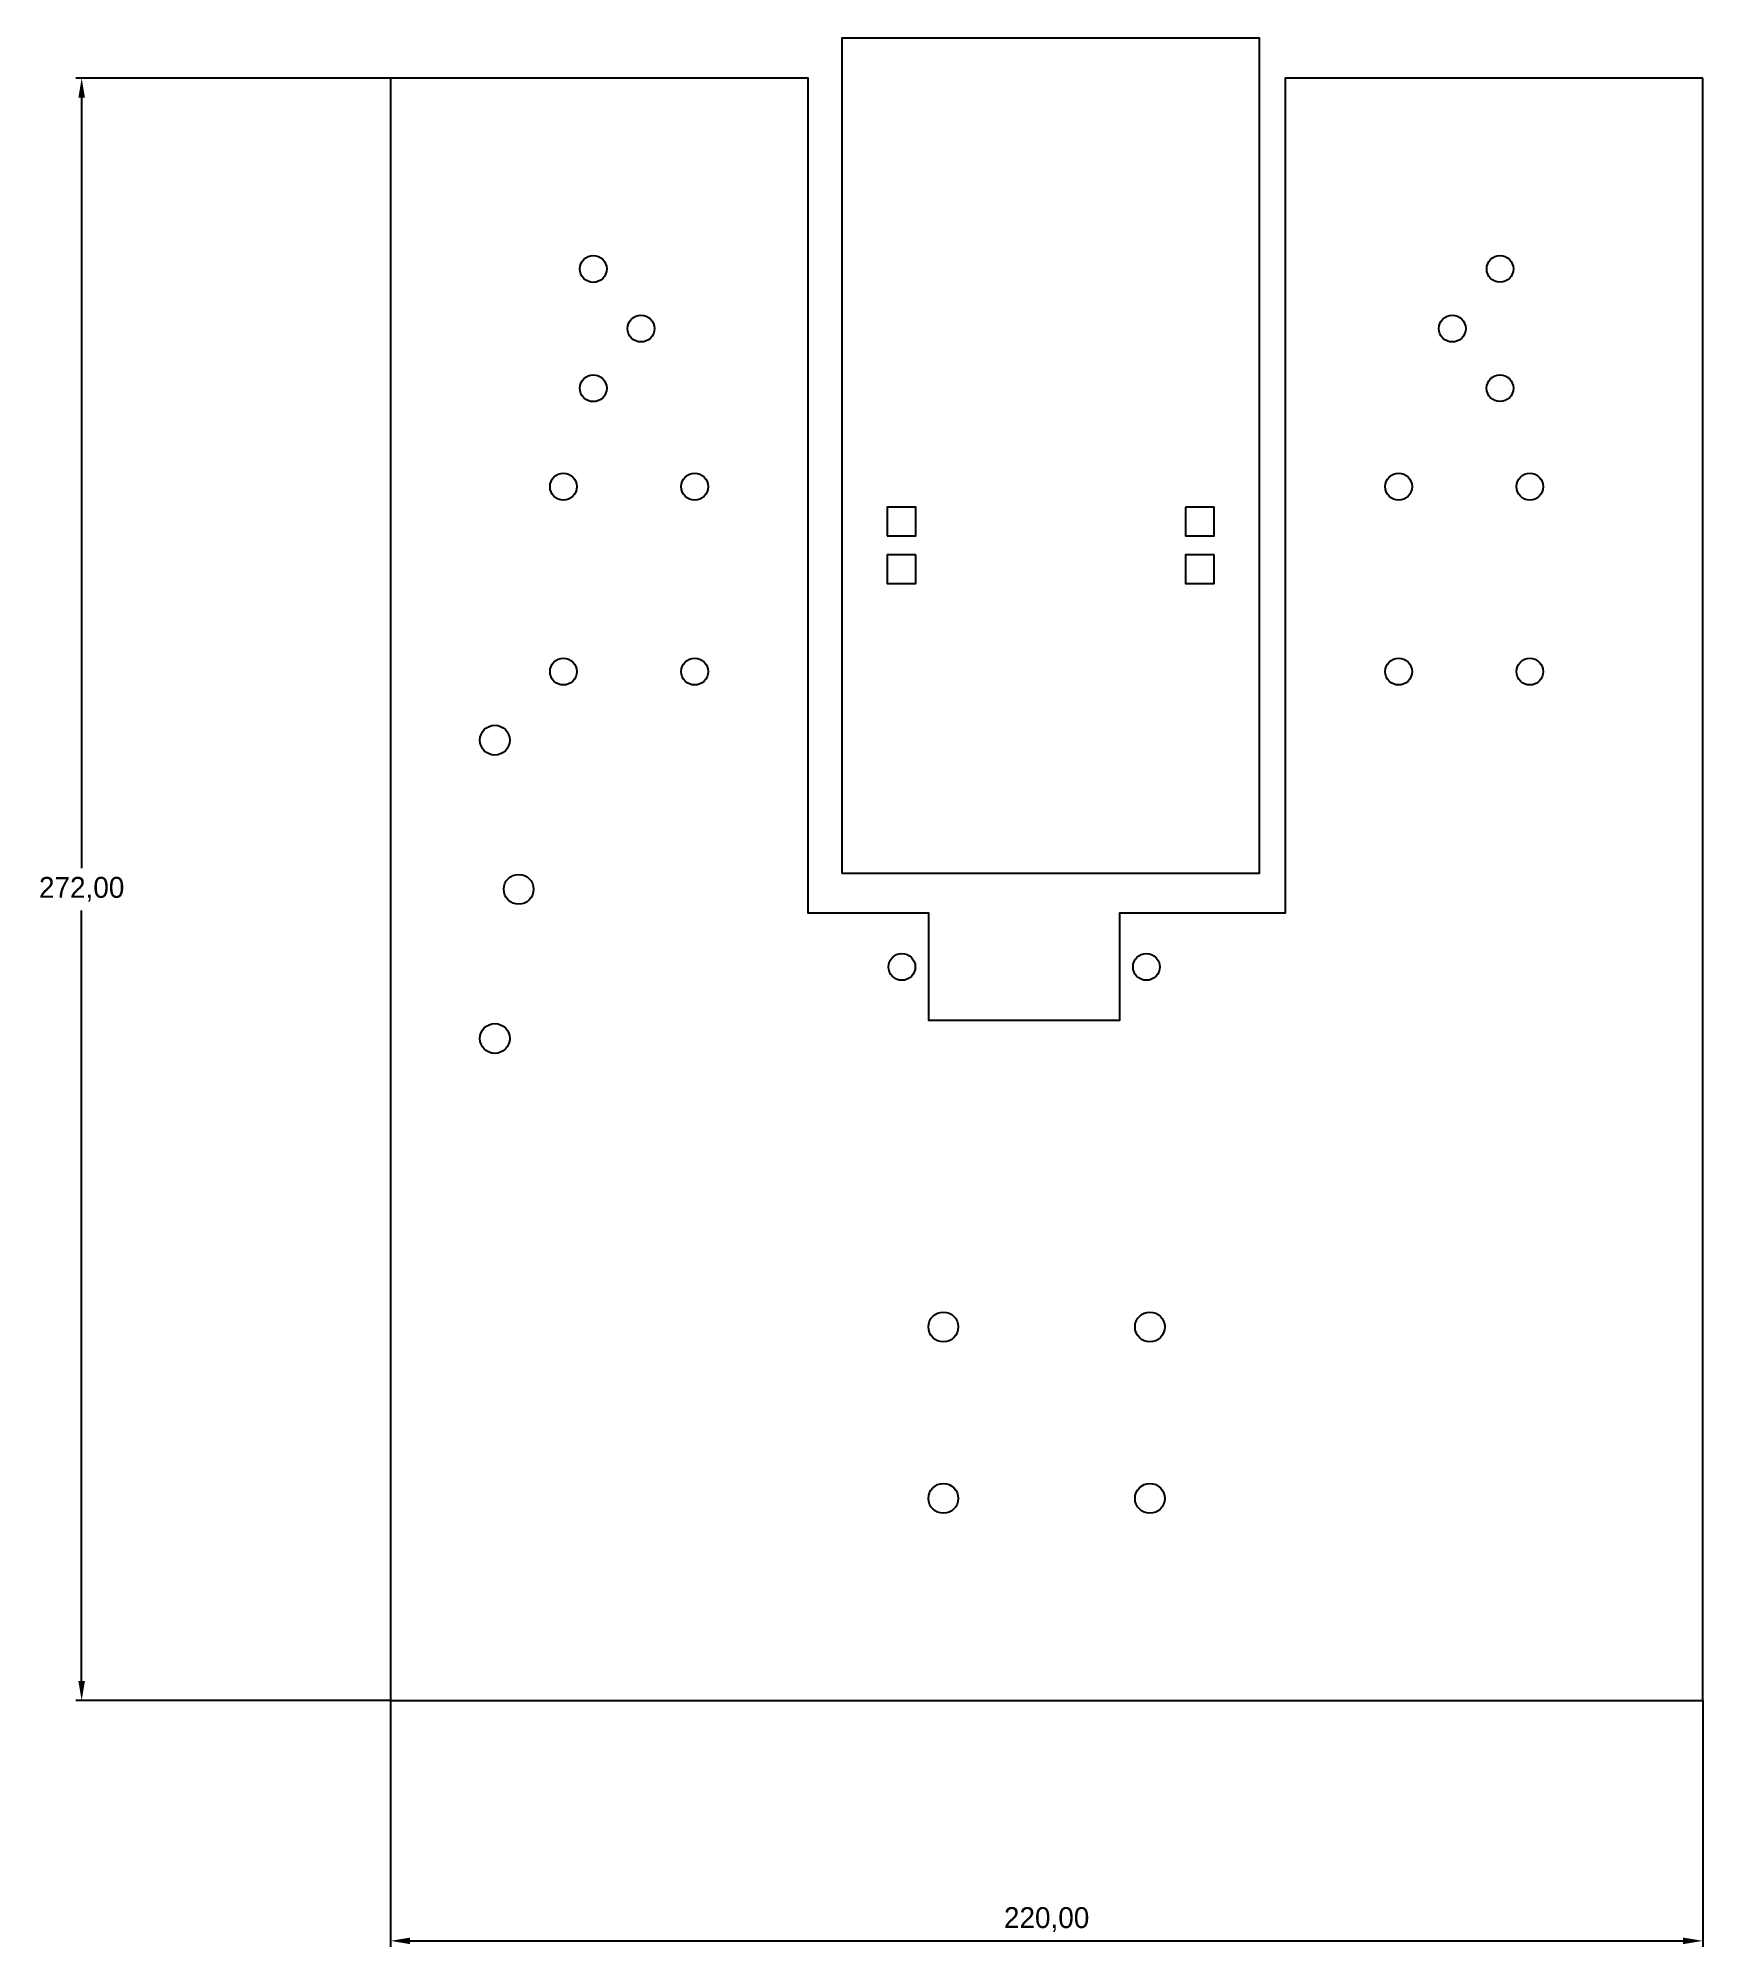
# Model space of a CAD drawing. Header units: millimetres. Extents: x -169 to 110, y -177 to 143.
import ezdxf

# ---------------------------------------------------------------- set-up
doc = ezdxf.new("R2010")
doc.units = ezdxf.units.MM
doc.header["$PDSIZE"] = -1
doc.dimstyles.new('ISO-25', dxfattribs={"dimtxt": 2.5, "dimasz": 2.5, "dimexe": 1.25, "dimexo": 0.625, "dimtad": 1, "dimtxsty": 'Standard', "dimcen": 2.5, "dimadec": 0, "dimazin": 0, "dimtfac": 1, "dimtmove": 0, "dimatfit": 3, "dimfxl": 1, "dimarcsym": 0})

# ---------------------------------------------------------------- blocks, each defined once
blk = doc.blocks.new('*D5')
at = {"color": 0, "lineweight": -2}
for p, q in [((-110, -136), (-110, -177.28)), ((110, -136), (110, -177.28)), ((-106.7, -176.28), (106.7, -176.28))]:
    blk.add_line(p, q, dxfattribs=at)
at = {"color": 0}
for points in [[(-106.7, -175.73), (-106.7, -176.83), (-110, -176.28)], [(106.7, -175.73), (106.7, -176.83), (110, -176.28)]]:
    blk.add_solid(points, dxfattribs=at)
at = {"layer": 'Defpoints', "color": 0}
for p in [(-110, -136), (110, -136), (110, -176.28)]:
    blk.add_point(p, dxfattribs=at)
at = {"color": 0, "insert": (0, -172.71), "char_height": 3.5, "attachment_point": 5}
blk.add_mtext('220,00', dxfattribs=at)
blk = doc.blocks.new('*D6')
at = {"color": 0, "lineweight": -2}
for p, q in [((-110, 136), (-162.76, 136)), ((-161.76, 132.7), (-161.76, 3.57)), ((-161.76, -132.7), (-161.76, -3.57)), ((-110, -136), (-162.76, -136))]:
    blk.add_line(p, q, dxfattribs=at)
at = {"color": 0}
for points in [[(-162.31, 132.7), (-161.21, 132.7), (-161.76, 136)], [(-162.31, -132.7), (-161.21, -132.7), (-161.76, -136)]]:
    blk.add_solid(points, dxfattribs=at)
at = {"layer": 'Defpoints', "color": 0}
for p in [(-110, 136), (-161.76, -136), (-110, -136)]:
    blk.add_point(p, dxfattribs=at)
at = {"color": 0, "insert": (-161.76, 0), "char_height": 3.5, "attachment_point": 5}
blk.add_mtext('272,00', dxfattribs=at)

msp = doc.modelspace()

# ---------------------------------------------------------------- linework, layer by layer
at = {"color": 7, "linetype": 'Continuous', "lineweight": 25}
for points in [[(-34.308, 2.682), (35.692, 2.682), (35.692, 142.682), (-34.308, 142.682)], [(110, 136), (40, 136), (40, -4), (12.23, -4), (12.23, -22), (-19.77, -22), (-19.77, -4), (-40, -4), (-40, 136), (-110, 136), (-110, -136), (110, -136)], [(-26.708, 59.282), (-21.908, 59.282), (-21.908, 64.082), (-26.708, 64.082)], [(23.292, 64.082), (23.292, 59.282), (28.092, 59.282), (28.092, 64.082)], [(-21.908, 56.082), (-26.708, 56.082), (-26.708, 51.282), (-21.908, 51.282)], [(28.092, 56.082), (23.292, 56.082), (23.292, 51.282), (28.092, 51.282)]]:
    msp.add_lwpolyline(points, close=True, dxfattribs=at)
for centre, radius in [((-76, 104), 2.25), ((76, 104), 2.235), ((-68, 94), 2.25), ((68, 94), 2.25), ((-76, 84), 2.25), ((76, 84), 2.24), ((-81, 67.5), 2.25), ((-59, 67.5), 2.25), ((59, 67.5), 2.25), ((81, 67.5), 2.25), ((-81, 36.5), 2.25), ((-59, 36.5), 2.25), ((59, 36.5), 2.25), ((81, 36.5), 2.25), ((-92.5, 25), 2.5), ((-88.5, 0), 2.5), ((-24.27, -13), 2.25), ((16.73, -13), 2.25), ((-92.5, -25), 2.5), ((-17.315, -73.369), 2.5), ((17.315, -73.369), 2.5), ((-17.315, -102.105), 2.5), ((17.315, -102.105), 2.5)]:
    msp.add_circle(centre, radius, dxfattribs=at)

# ---------------------------------------------------------------- dimensions: what is measured, and where the dimension line sits
dim = msp.add_linear_dim(base=(-161.762, -136), p1=(-110, 136), p2=(-110, -136), angle=90, dimstyle='ISO-25', override={"dimtxt": 3.5, "dimasz": 3.302, "dimexe": 1, "dimexo": 0, "dimgap": 1.524, "dimtih": 1, "dimtoh": 1, "dimzin": 1, "dimadec": 2, "dimtzin": 1})
dim.commit()
dim.dimension.update_dxf_attribs({"geometry": '*D6', "text_midpoint": (-161.762, 0)})
dim = msp.add_linear_dim(base=(110, -176.28), p1=(-110, -136), p2=(110, -136), dimstyle='ISO-25', override={"dimtxt": 3.5, "dimasz": 3.302, "dimexe": 1, "dimexo": 0, "dimgap": 1.524, "dimtih": 1, "dimtoh": 1, "dimzin": 1, "dimadec": 2, "dimtzin": 1})
dim.commit()
dim.dimension.update_dxf_attribs({"geometry": '*D5', "text_midpoint": (0, -172.714)})

doc.saveas('drawing.dxf')
